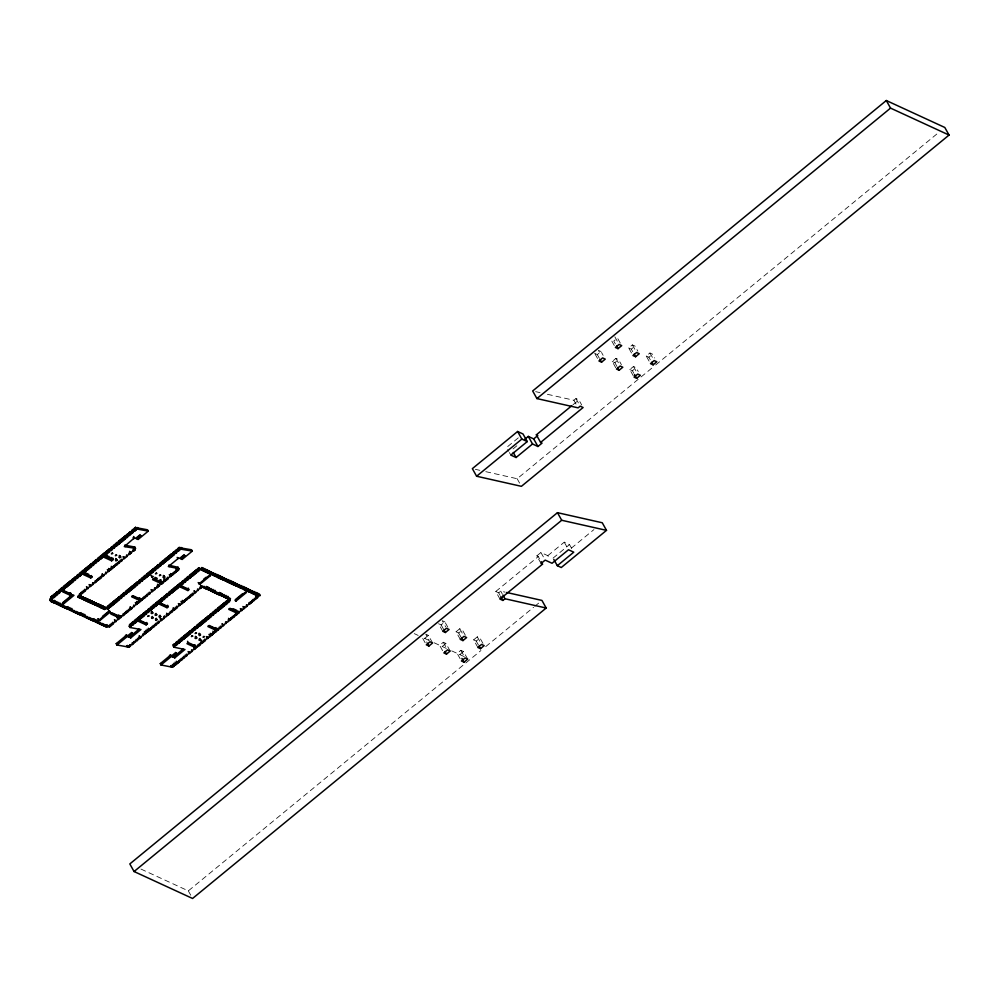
<?xml version="1.0" encoding="UTF-8"?>
<svg xmlns="http://www.w3.org/2000/svg" width="999" height="999" viewBox="0 0 999 999"><rect width="100%" height="100%" fill="white"/><g stroke="black" fill="none" stroke-linecap="round" stroke-linejoin="round"><path stroke-width="0.75" stroke-dasharray="5 3.75" d="M597.514 358.429L594.68 353.371L596.528 351.848M594.68 353.371L597.315 354.583L601.011 351.536L603.134 355.332M518.319 437.837L506.568 447.49L508.691 451.286M615.771 367.782L612.237 361.451L615.933 358.404L618.568 359.628L621.403 364.685M631.518 352.997L628.683 347.939L632.379 344.892L635.014 346.104L637.849 351.173M612.237 361.451L614.86 362.662L618.568 359.628M628.683 347.939L631.318 349.151L635.014 346.104M513.011 448.951L518.881 444.118M547.402 394.293L573.888 400.249L575.948 398.564L578.871 399.912L581.705 404.982M572.964 404.77L578.871 399.912M633.316 375.861L629.782 369.53L633.491 366.496L636.113 367.707L638.236 371.503M649.063 361.089L646.241 356.019L649.937 352.984L652.572 354.195L654.695 357.992M629.782 369.53L632.417 370.741L636.113 367.707M646.241 356.019L648.863 357.23L652.572 354.195M485.801 471.665L517.157 478.733L654.482 365.934M655.694 364.947L938.785 132.417M432.629 642.981L428.384 635.389L424.687 638.423L427.522 643.493M442.757 631.293L438.511 623.701L441.133 624.912L444.842 621.878L449.088 629.47M541.058 563.486L536.813 555.894L540.934 552.509L547.802 555.681L549.925 559.477M499.999 599.088L495.754 591.495L538.274 556.568L540.397 560.364M495.754 591.495L498.676 592.844L500.736 591.146L505.144 592.145M547.802 555.681L564.248 542.17L569.517 544.592L572.352 549.65M450.187 651.061L445.941 643.468L443.306 642.257L439.61 645.292L443.856 652.896M460.302 639.372L456.056 631.78L459.752 628.746L462.387 629.957L465.934 636.288M445.941 643.468L442.245 646.503L443.656 649.038M456.056 631.78L458.691 632.991L462.387 629.957M553.071 558.104L569.517 544.592M571.303 548.189L593.918 529.607M467.732 659.153L463.486 651.548L460.864 650.337L457.155 653.383L461.401 660.976M477.859 647.464L473.613 639.872L477.31 636.825L479.945 638.036L484.19 645.629M463.486 651.548L459.79 654.595L461.201 657.13M473.613 639.872L476.236 641.083L479.945 638.036M140.959 869.068L188.324 890.883L480.944 650.536M485.726 646.603L533.566 607.305M534.765 606.318L540.746 601.41M535.626 391.645L540.047 392.632M475.349 469.318L479.832 470.329M601.011 351.536L598.389 350.324L601.211 355.394M536.813 555.894L538.274 556.568M444.842 621.878L442.207 620.654L445.741 626.985M428.384 635.389L425.761 634.165L429.295 640.496M414.26 633.628L418.156 635.414M428.758 640.297L422.053 637.212L425.586 643.543M434.178 642.794L446.303 648.376M451.735 650.886L464.985 656.98M164.011 615.384L164.935 615.809M649.937 352.984L652.772 358.042M648.863 357.23L650.287 359.765M632.379 344.892L635.926 351.223M631.318 349.151L632.729 351.685M633.491 366.496L636.313 371.553M620.292 343.094L617.469 338.024L613.761 341.071L615.884 344.867M614.835 336.813L618.369 343.144M632.417 370.741L633.828 373.276M611.838 341.121L614.672 346.178M615.933 358.404L619.467 364.735M614.86 362.662L616.982 366.458M597.315 354.583L599.437 358.379M575.948 398.564L579.482 404.895M573.888 400.249L576.011 404.058M564.248 542.17L567.794 548.488M509.403 452.547L510.814 455.082M517.157 478.733L520.691 485.052M540.934 552.509L545.179 560.102M500.736 591.146L502.147 593.681M498.676 592.844L500.087 595.367M477.31 636.825L481.555 644.417M476.236 641.083L478.359 644.879M459.752 628.746L463.998 636.338M458.691 632.991L461.526 638.061M460.864 650.337L465.109 657.929M441.133 624.912L443.968 629.969M443.306 642.257L447.552 649.85M188.324 890.883L191.159 895.941"/><path stroke-width="1.5" d="M52.385 598.788L51.636 597.452L50.325 598.526L51.074 599.862L52.385 598.788L50.699 597.015L52.01 595.953L53.684 597.714L54.995 596.64L53.322 594.88L54.62 593.806L56.294 595.566L57.605 594.492L55.932 592.732L57.23 591.658L58.916 593.431L60.215 592.357L58.541 590.584L59.84 589.51L61.526 591.283L62.825 590.209L61.151 588.436L62.45 587.362L64.136 589.135L65.434 588.061L63.761 586.301L65.072 585.227L66.746 586.987L68.057 585.913L66.371 584.153L67.682 583.079L69.356 584.84L70.667 583.778L68.981 582.005L70.292 580.931L71.965 582.704L73.277 581.63L71.591 579.857L72.902 578.783L74.575 580.556L75.887 579.482L74.213 577.709L75.512 576.648L77.198 578.409L78.496 577.335L76.823 575.574L78.122 574.5L79.808 576.261L81.106 575.187L79.433 573.426L80.732 572.352L82.418 574.125L83.716 573.051L82.043 571.278L83.354 570.204L85.027 571.977L86.326 570.904L84.653 569.13L85.964 568.056L87.637 569.83L88.948 568.756L87.263 566.995L88.574 565.921L90.247 567.682L91.558 566.608L89.873 564.847L91.184 563.773L92.857 565.534L94.168 564.472L92.495 562.699L93.794 561.625L95.467 563.399L96.778 562.325L95.105 560.551L96.404 559.477L98.089 561.251L99.388 560.177L97.715 558.404L99.013 557.342L100.699 559.103L101.998 558.029L100.325 556.268L101.636 555.194L103.309 556.955L104.608 555.881L102.934 554.12L104.246 553.046L105.919 554.82L107.23 553.746L105.544 551.972L106.856 550.899L108.529 552.672L109.84 551.598L108.154 549.825L109.465 548.751L111.139 550.524L112.45 549.45L110.764 547.689L112.075 546.615L113.749 548.376L115.06 547.302L113.386 545.541L114.685 544.467L116.371 546.228L117.67 545.167L115.996 543.394L117.295 542.32L118.981 544.093L120.28 543.019L118.606 541.246L119.905 540.172L121.591 541.945L122.889 540.871L121.216 539.098L122.527 538.036L124.201 539.797L125.512 538.723L123.826 536.962L125.137 535.889L126.811 537.649L128.122 536.575L126.436 534.815L127.747 533.741L129.42 535.514L130.732 534.44L129.046 532.667L130.357 531.593L132.03 533.366L133.342 532.292L131.668 530.519L132.967 529.458L134.64 531.218L135.951 530.144L134.278 528.384L135.577 527.31L137.263 529.07L148.264 531.131L138.087 539.497L137.188 539.085L136.438 537.749L140.147 534.702L140.896 536.051L137.188 539.085M52.935 596.378L54.246 595.304M55.544 594.23L56.856 593.156M58.167 592.082L59.465 591.008L58.541 590.584M60.777 589.947L62.075 588.873L61.151 588.436M63.387 587.799L64.685 586.725M65.996 585.651L67.308 584.577M68.606 583.503L69.918 582.429M71.216 581.356L72.527 580.294M73.826 579.22L75.137 578.146L74.213 577.709M76.448 577.072L77.747 575.998M79.058 574.924L80.357 573.851M81.668 572.777L82.967 571.703M84.278 570.641L85.589 569.567M86.888 568.493L88.199 567.42M89.498 566.346L90.809 565.272M92.108 564.198L93.419 563.124L92.495 562.699M94.718 562.05L96.029 560.988L95.105 560.551M97.34 559.915L98.639 558.841M99.95 557.767L101.249 556.693M102.56 555.619L103.859 554.545M105.17 553.471L106.481 552.397M107.78 551.336L109.091 550.262L108.154 549.825M110.39 549.188L111.701 548.114M112.999 547.04L114.311 545.966L113.386 545.541M115.622 544.892L116.92 543.818M118.232 542.744L119.53 541.683M120.842 540.609L122.14 539.535M123.451 538.461L124.763 537.387M126.061 536.313L127.373 535.239L126.436 534.815M128.671 534.165L129.982 533.091M131.281 532.03L132.592 530.956M133.903 529.882L135.202 528.808M51.449 598.364L52.76 597.29L53.684 597.714M53.322 594.88L54.058 596.216L55.37 595.142L56.294 595.566M55.932 592.732L56.681 594.068L57.979 592.994L58.916 593.431M59.291 591.92L60.589 590.859L61.526 591.283M61.901 589.785L63.199 588.711L64.136 589.135M63.761 586.301L64.51 587.637L65.822 586.563L66.746 586.987M66.371 584.153L67.12 585.489L68.431 584.415L69.356 584.84M68.981 582.005L69.73 583.341L71.041 582.267L71.965 582.704M71.591 579.857L72.34 581.206L73.651 580.132L74.575 580.556M74.962 579.058L76.261 577.984L77.198 578.409M76.823 575.574L77.572 576.91L78.871 575.836L79.808 576.261M79.433 573.426L80.182 574.762L81.481 573.688L82.418 574.125M82.043 571.278L82.792 572.614L84.103 571.553L85.027 571.977M84.653 569.13L85.402 570.479L86.713 569.405L87.637 569.83M87.263 566.995L88.012 568.331L89.323 567.257L90.247 567.682M89.873 564.847L90.622 566.183L91.933 565.109L92.857 565.534M93.244 564.035L94.543 562.961L95.467 563.399M95.854 561.9L97.153 560.826L98.089 561.251M97.715 558.404L98.464 559.752L99.763 558.678L100.699 559.103M100.325 556.268L101.074 557.604L102.373 556.53L103.309 556.955M102.934 554.12L103.684 555.456L104.995 554.383L105.919 554.82M105.544 551.972L106.294 553.309L107.605 552.247L108.529 552.672M108.903 551.173L110.215 550.099L111.139 550.524M110.764 547.689L111.513 549.025L112.825 547.952L113.749 548.376M114.136 546.878L115.434 545.804L116.371 546.228M115.996 543.394L116.746 544.73L118.044 543.656L118.981 544.093M118.606 541.246L119.356 542.594L120.654 541.52L121.591 541.945M121.216 539.098L121.965 540.447L123.277 539.373L124.201 539.797M123.826 536.962L124.575 538.299L125.886 537.225L126.811 537.649M127.185 536.151L128.496 535.077L129.42 535.514M129.046 532.667L129.795 534.003L131.106 532.942L132.03 533.366M131.668 530.519L132.417 531.868L133.716 530.794L134.64 531.218M134.278 528.384L135.027 529.72L136.326 528.646L137.263 529.07M55.719 601.997L54.97 600.661L53.659 601.735L54.408 603.071L55.719 601.997L54.795 601.573L53.484 602.647L51.811 600.874L52.56 602.222L53.859 601.148L52.935 600.711L51.623 601.785L50.699 601.361L49.95 600.024L51.261 598.95L50.325 598.526M50.724 601.41L52.01 600.287L51.074 599.862M71.191 594.055L63.761 590.634L62.45 591.708L69.88 595.129L71.191 594.055L70.442 592.719L69.131 593.793L62.937 590.933M107.717 556.893L109.141 556.48L108.304 557.155L106.968 555.544M140.896 536.051L139.71 535.501L136.014 538.536L134.465 537.824L124.301 546.603L135.514 548.364L134.765 547.015L124.675 545.179L125.412 546.528M55.519 602.584L56.269 603.933L57.58 602.859L56.831 601.51M111.663 558.703L113.087 558.291L112.263 558.978L110.914 557.367M57.38 603.446L58.129 604.782L59.441 603.708L58.691 602.372M92.083 576.898L84.653 573.476L83.342 574.55L90.772 577.971L92.083 576.898L91.334 575.561M112.974 559.74L105.544 556.318L104.233 557.392L111.663 560.814L112.974 559.74L112.225 558.391M72.065 594.954L62.775 602.584L63.524 603.92L73.976 595.342L73.039 594.917L62.6 603.496L63.524 603.92M59.241 604.295L59.99 605.644L61.289 604.57L60.539 603.221M117.033 560.114L115.609 560.526L117.033 560.114L116.284 558.778L115.459 559.452L116.209 560.801M120.742 557.08L119.318 557.479L120.742 557.08L119.992 555.731L119.156 556.418L119.905 557.754M59.99 605.644L60.914 606.068L62.225 604.994L63.149 605.419L61.838 606.493L61.089 605.157L62.775 606.917L64.073 605.844L65.01 606.281L63.699 607.355L62.949 606.006L64.635 607.779L65.934 606.705L66.871 607.13L65.559 608.204L64.81 606.868L66.483 608.628L67.795 607.567L68.719 607.991L67.42 609.065L66.671 607.717L67.969 606.643L68.719 607.991M133.466 548.089L134.765 547.015M181.244 559.065L184.94 556.018L184.191 554.682L180.494 557.717L181.244 559.065L182.13 559.465L192.308 551.111L180.906 549.175L179.233 547.415L177.922 548.488L179.608 550.249L178.297 551.323L176.623 549.562L175.312 550.624L176.998 552.397L175.687 553.471L174.013 551.698L172.702 552.772L174.375 554.545L173.077 555.619L171.391 553.846L170.092 554.92L171.766 556.693L170.467 557.754L168.781 555.993L167.482 557.067L169.156 558.828L167.857 559.902L166.171 558.141L164.872 559.215L166.546 560.976L165.235 562.05L163.561 560.277L162.263 561.351L163.936 563.124L162.625 564.198L160.951 562.425L159.64 563.498L161.326 565.272L160.015 566.346L158.341 564.572L157.03 565.646L158.716 567.407L157.405 568.481L155.732 566.72L154.42 567.794L156.094 569.555L154.795 570.629L153.122 568.868L151.811 569.929L153.484 571.703L152.185 572.777L150.499 571.003L149.201 572.077L150.874 573.851L149.575 574.924L147.889 573.151L146.591 574.225L148.264 575.998L146.953 577.06L145.28 575.299L143.981 576.373L145.654 578.134L144.343 579.208L142.67 577.447L141.359 578.521L143.044 580.282L141.733 581.356L140.06 579.582L138.749 580.656L140.434 582.429L139.123 583.503L137.45 581.73L136.139 582.804L137.812 584.577L136.513 585.651L134.84 583.878L133.529 584.952L135.202 586.713L133.903 587.787L132.218 586.026L130.919 587.1L132.592 588.861L131.294 589.934L129.608 588.174L128.309 589.235L129.982 591.008L128.684 592.082L126.998 590.309L125.699 591.383L127.373 593.156L126.061 594.23L124.388 592.457L123.077 593.531L124.763 595.304L123.451 596.366L121.778 594.605L120.467 595.679L122.153 597.439L120.842 598.513L119.168 596.753L117.857 597.827L119.543 599.587L118.232 600.661L116.558 598.888L115.247 599.962L116.92 601.735L115.622 602.809L113.936 601.036L112.637 602.11L114.311 603.883L113.012 604.957L111.326 603.184L110.027 604.258L111.701 606.018L110.402 607.092L108.716 605.332L107.417 606.405L109.091 608.166L107.78 609.24L105.931 608.391L104.62 609.452L103.696 609.028L104.995 607.954L104.071 607.529L102.76 608.603L101.086 606.83L101.836 608.179L103.147 607.105L102.21 606.68L100.911 607.742L99.975 607.317L101.286 606.243L98.114 606.468L99.425 605.394L96.266 605.606L97.565 604.532L96.641 604.108L95.33 605.182L94.405 604.757L95.717 603.683L94.78 603.246L93.481 604.32L92.545 603.896L93.856 602.822L92.919 602.397L91.621 603.471L90.684 603.046L91.995 601.972L91.071 601.535L89.76 602.609L88.087 600.849L88.836 602.185L90.135 601.111L89.211 600.686L87.9 601.76L86.975 601.336L88.287 600.262L87.35 599.825L86.051 600.899L85.115 600.474L86.426 599.4L85.489 598.975L84.191 600.049L83.267 599.625L84.565 598.551L81.406 598.763L82.705 597.689L81.781 597.265L80.469 598.339L79.545 597.914L80.857 596.84L79.92 596.403L78.621 597.477L77.685 597.052L80.295 594.904L79.371 594.48L80.682 593.406L81.606 593.831L82.917 592.757L81.98 592.332L83.292 591.258L84.216 591.695L85.527 590.621L84.59 590.184L88.137 588.473L86.451 586.7L87.2 588.049L90.747 586.326L89.997 584.989M89.073 584.565L89.823 585.901L91.121 584.827L92.045 585.252L93.357 584.178L92.607 582.842M93.357 584.178L92.432 583.753L93.731 582.679L94.668 583.104L95.966 582.042L95.042 581.605L98.576 579.895L97.652 579.47L98.963 578.396L99.888 578.821L101.186 577.747L100.262 577.322L103.809 575.599L102.123 573.838L102.872 575.174L106.418 573.451L105.669 572.115M107.355 569.542L108.104 570.879L109.403 569.817L110.327 570.242L111.638 569.168L110.889 567.832M113.499 565.684L114.248 567.02L110.714 568.743L111.638 569.168M123.014 556.668L123.764 558.016L125.075 556.942L125.999 557.367L127.31 556.293L126.561 554.957M134.39 548.526L135.14 549.862L133.841 550.936L132.904 550.511L131.231 553.084L130.295 552.647L128.996 553.721L129.92 554.145L126.374 555.869L127.31 556.293M135.514 548.364L134.216 549.438L135.14 549.862M108.279 569.967L109.028 571.316L105.482 573.026L106.418 573.451M114.248 567.02L113.324 566.595L116.858 564.872L116.109 563.536M116.858 564.872L115.934 564.447L119.468 562.737L118.719 561.388M119.468 562.737L118.544 562.3L122.09 560.589L121.341 559.253M123.951 557.105L124.7 558.441L121.154 560.164L122.09 560.589M82.705 597.689L81.031 595.928L79.72 596.99L80.469 598.339M84.565 598.551L82.892 596.778L81.581 597.852L82.33 599.188M68.519 608.578L69.268 609.914L70.579 608.841L69.83 607.504M86.426 599.4L84.74 597.639L83.441 598.713L84.191 600.049M84.366 599.138L85.677 598.064M70.38 609.427L71.129 610.776L72.44 609.702L71.691 608.366M88.287 600.262L86.601 598.488L85.302 599.562L86.051 600.899M72.24 610.289L72.989 611.625L74.301 610.551L71.129 610.776M90.135 601.111L88.461 599.35L87.15 600.424L87.9 601.76M72.989 611.625L76.149 611.413L74.85 612.487L74.101 611.138L75.774 612.911L77.085 611.838L78.009 612.262L76.698 613.336L75.949 612L77.635 613.761L78.933 612.699L79.87 613.124L78.559 614.198L77.81 612.849L79.495 614.622L80.794 613.548L81.731 613.973L80.42 615.047L79.67 613.711L80.981 612.637L81.731 613.973M89.011 601.273L90.322 600.199L91.995 601.972M93.856 602.822L92.17 601.061L90.872 602.135L91.621 603.471M95.717 603.683L94.031 601.91L92.732 602.984L93.481 604.32M97.565 604.532L95.892 602.772L94.58 603.846L95.33 605.182M81.531 614.56L82.28 615.908L83.579 614.835L82.83 613.498M99.425 605.394L97.752 603.621L96.441 604.695L97.19 606.031M97.378 605.119L98.676 604.045M83.379 615.421L84.128 616.758L85.439 615.684L84.69 614.348M101.286 606.243L99.6 604.482L98.302 605.556L99.051 606.893M85.24 616.271L85.989 617.619L87.3 616.545L84.128 616.758M103.147 607.105L101.461 605.332L100.162 606.405L100.911 607.742M85.989 617.619L89.161 617.394L87.85 618.468L87.1 617.132L88.774 618.905L90.085 617.832L91.009 618.256L89.71 619.33L88.961 617.994L90.634 619.755L91.945 618.681L92.87 619.105L91.558 620.179L90.809 618.843L92.495 620.616L93.794 619.542L94.73 619.967L93.419 621.041L92.67 619.705L93.981 618.631L94.73 619.967M102.01 607.267L103.322 606.193L104.995 607.954M105.931 608.391L105.182 607.042L107.03 607.904L108.342 606.83M109.653 605.756L110.951 604.682M112.263 603.608L113.561 602.534M114.873 601.46L116.171 600.399M117.482 599.325L118.794 598.251M120.092 597.177L121.403 596.103L120.467 595.679M122.702 595.029L124.013 593.955L123.077 593.531M125.312 592.882L126.623 591.808M127.934 590.746L129.233 589.672M130.544 588.598L131.843 587.524M133.154 586.45L134.453 585.377M135.764 584.303L137.075 583.229L136.139 582.804M138.374 582.155L139.685 581.093M140.984 580.019L142.295 578.945L141.359 578.521M143.594 577.872L144.905 576.798M146.204 575.724L147.515 574.65M148.826 573.576L150.125 572.502M151.436 571.44L152.735 570.367M154.046 569.293L155.345 568.219L154.42 567.794M156.656 567.145L157.967 566.071M159.266 564.997L160.577 563.923M161.875 562.849L163.187 561.788M167.108 558.566L168.406 557.492M169.718 556.418L171.016 555.344M172.328 554.27L173.626 553.196M174.937 552.135L176.249 551.061L175.312 550.624M177.547 549.987L178.858 548.913M180.157 547.839L191.558 549.775L192.308 551.111M107.417 606.405L108.167 607.742L109.465 606.668L110.402 607.092M110.027 604.258L110.777 605.594L112.075 604.52L113.012 604.957M112.637 602.11L113.386 603.446L114.685 602.372L115.622 602.809M115.247 599.962L115.996 601.311L117.308 600.237L118.232 600.661M117.857 597.827L118.606 599.163L119.917 598.089L120.842 598.513M121.216 597.015L122.527 595.941L123.451 596.366M123.826 594.867L125.137 593.793L126.061 594.23M125.699 591.383L126.448 592.719L127.747 591.658L128.684 592.082M128.309 589.235L129.058 590.584L130.357 589.51L131.294 589.934M130.919 587.1L131.668 588.436L132.967 587.362L133.903 587.787M133.529 584.952L134.278 586.288L135.589 585.214L136.513 585.651M136.888 584.14L138.199 583.066L139.123 583.503M138.749 580.656L139.498 582.005L140.809 580.931L141.733 581.356M142.108 579.857L143.419 578.783L144.343 579.208M143.981 576.373L144.73 577.709L146.029 576.635L146.953 577.06M146.591 574.225L147.34 575.561L148.639 574.487L149.575 574.924M149.201 572.077L149.95 573.414L151.249 572.352L152.185 572.777M151.811 569.929L152.56 571.278L153.858 570.204L154.795 570.629M155.17 569.13L156.481 568.056L157.405 568.481M157.03 565.646L157.78 566.982L159.091 565.909L160.015 566.346M159.64 563.498L160.389 564.835L161.701 563.773L162.625 564.198M162.263 561.351L162.999 562.699L164.311 561.625L165.235 562.05M164.872 559.215L165.622 560.551L166.92 559.477L167.857 559.902M167.482 557.067L168.232 558.404L169.53 557.33L170.467 557.754M170.092 554.92L170.841 556.256L172.14 555.182L173.077 555.619M172.702 552.772L173.451 554.12L174.763 553.046L175.687 553.471M176.061 551.972L177.372 550.899L178.297 551.323M177.922 548.488L178.671 549.825L179.982 548.751L180.906 549.175M94.53 620.554L95.28 621.89L96.591 620.816L95.842 619.48M102.485 616.408L109.44 610.689L110.19 612.025L99.75 620.604L98.064 618.843L99.75 620.604M98.814 620.179L109.266 611.6L110.19 612.025M151.761 576.86L153.184 576.448L152.36 577.135L151.011 575.524M96.391 621.415L97.14 622.752L98.439 621.678L97.69 620.342M97.14 622.752L100.3 622.527L98.988 623.601L98.239 622.265M177.16 557.38L177.909 558.716L168.344 566.57L178.921 568.668L177.485 571.041L175.812 569.268M98.988 623.601L102.16 623.388L100.849 624.462L100.1 623.126L101.786 624.887L103.084 623.813L104.008 624.25L102.71 625.312L101.96 623.975L103.634 625.749L104.945 624.675L105.869 625.099L104.57 626.173L103.821 624.837L105.494 626.598L106.806 625.524L107.73 625.961L106.418 627.022L105.669 625.686L106.98 624.612L107.73 625.961M155.707 578.683L157.143 578.271L156.306 578.958L154.957 577.335M164.785 577.047L163.361 577.459L164.785 577.047L164.036 575.711L163.212 576.398L163.948 577.734M110.002 612.612L117.432 616.033L118.731 614.959L119.48 616.308L118.182 617.37L110.752 613.948L112.05 612.874L119.48 616.308M132.13 596.028L138.324 598.876L139.623 597.802L140.372 599.138L139.073 600.212L131.643 596.79L132.942 595.716L140.372 599.138M177.11 568.194L178.172 567.332L168.719 565.159L169.468 566.495M161.264 581.98L153.834 578.558L152.535 579.632L159.965 583.054L161.264 581.98L160.514 580.644M106.418 627.022L109.59 626.81L110.889 625.736L109.965 625.312L111.276 624.238L112.2 624.662L113.499 623.588L112.575 623.164L116.121 621.453L114.435 619.68L115.185 621.016L118.731 619.305L117.982 617.969M117.045 617.532L117.795 618.881L119.106 617.807L120.03 618.231L121.341 617.157L120.592 615.821M121.341 617.157L120.404 616.733L121.716 615.659L122.64 616.083L123.951 615.009L123.027 614.585L126.561 612.874L125.637 612.437L126.935 611.363L127.872 611.8L129.545 609.228L130.482 609.652L131.781 608.578L130.107 606.805L130.857 608.154L134.403 606.43L133.654 605.094M135.327 602.522L136.076 603.858L137.387 602.784L138.312 603.221L139.623 602.147L138.873 600.799M141.483 598.663L142.233 599.999L138.686 601.71L139.623 602.147M150.999 589.647L151.748 590.983L153.059 589.922L153.983 590.347L155.295 589.273L154.545 587.936M162.375 581.493L163.124 582.842L161.813 583.916L160.889 583.478L159.203 586.051L158.279 585.626L156.968 586.7L157.904 587.125L156.593 588.199L155.669 587.774L154.358 588.848L155.295 589.273M163.124 582.842L162.2 582.405L165.734 580.694L164.061 578.921L164.81 580.269L166.109 579.195L167.045 579.62L168.344 578.546L167.595 577.21M169.281 574.637L170.03 575.973L171.341 574.9L172.265 575.324L173.576 574.263L172.827 572.914M176.561 570.616L175.25 571.678L176.186 572.115L172.64 573.826L173.576 574.263M136.264 602.946L137.013 604.283L133.466 606.006L134.403 606.43M142.233 599.999L141.309 599.575L144.843 597.852L144.093 596.515M144.843 597.852L143.918 597.427L147.452 595.704L146.703 594.368M147.452 595.704L146.528 595.279L150.062 593.568L149.313 592.22M151.935 590.072L152.672 591.42L149.138 593.131L150.062 593.568M170.205 575.062L170.954 576.398L167.42 578.121L168.344 578.546M129.558 624.625L130.494 625.049L129.183 626.123L129.932 627.472L131.244 626.398L129.558 624.625L130.869 623.551L132.542 625.324L133.854 624.25L132.168 622.477L133.479 621.403L135.152 623.176L136.463 622.102L134.79 620.342L136.089 619.268L137.762 621.028L139.073 619.954L137.4 618.194L138.699 617.12L140.384 618.881L141.683 617.819L140.01 616.046L141.309 614.972L142.994 616.745L144.293 615.671L142.62 613.898L143.931 612.824L145.604 614.597L146.903 613.523L145.23 611.763L146.541 610.689L148.214 612.449L149.525 611.376L147.84 609.615L149.151 608.541L150.824 610.302L152.135 609.228L150.449 607.467L151.761 606.393L153.434 608.166L154.745 607.092L153.072 605.319L154.37 604.245L156.044 606.018L157.355 604.944L155.682 603.171L156.98 602.11L158.666 603.871L159.965 602.797L158.292 601.036L159.59 599.962L161.276 601.723L162.575 600.649L160.901 598.888L162.2 597.814L163.886 599.587L165.185 598.513L163.511 596.74L164.823 595.666L166.496 597.439L167.807 596.366L166.121 594.592L167.432 593.518L169.106 595.292L170.417 594.218L168.731 592.457L170.042 591.383L171.716 593.144L173.027 592.07L171.341 590.309L172.652 589.235L174.326 590.996L175.637 589.934L173.963 588.161L175.262 587.087L176.935 588.861L178.247 587.787L176.573 586.013L177.872 584.939L179.558 586.713L180.856 585.639L179.183 583.866L180.482 582.804L182.168 584.565L183.466 583.491L181.793 581.73L183.104 580.656L184.778 582.417L186.076 581.343L184.403 579.582L185.714 578.508L187.387 580.282L188.699 579.208L187.013 577.434L188.324 576.361L189.997 578.134L191.308 577.06L189.623 575.287L190.934 574.213L192.607 575.986L193.918 574.912L192.245 573.151L193.544 572.077L195.217 573.838L196.528 572.764L194.855 571.003L196.154 569.929L197.839 571.69L199.138 570.629L197.465 568.856L198.764 567.782L201.373 569.979L202.685 568.906L203.609 569.33L202.298 570.404L203.234 570.829L204.533 569.767L205.469 570.192L204.158 571.266L205.095 571.69L206.393 570.616L207.33 571.041L206.019 572.115L205.27 570.779L206.943 572.539L208.254 571.478L209.178 571.903L207.879 572.976L207.13 571.628M131.793 623.988L133.104 622.914L132.168 622.477M134.403 621.84L135.714 620.766M137.025 619.692L138.324 618.618M139.635 617.544L140.934 616.47M142.245 615.396L143.544 614.335M144.855 613.261L146.154 612.187L145.23 611.763M147.465 611.113L148.776 610.039M150.075 608.965L151.386 607.892M152.685 606.818L153.996 605.744L153.072 605.319M155.295 604.682L156.606 603.608M157.917 602.534L159.216 601.46M160.527 600.387L161.826 599.313M163.137 598.239L164.435 597.165L163.511 596.74M165.747 596.091L167.058 595.029L166.121 594.592M168.356 593.955L169.668 592.882M170.966 591.808L172.278 590.734M173.576 589.66L174.887 588.586M176.199 587.512L177.497 586.438M178.809 585.377L180.107 584.303M181.418 583.229L182.717 582.155M184.028 581.081L185.339 580.007L184.403 579.582M186.638 578.933L187.949 577.859L187.013 577.434M189.248 576.785L190.559 575.724M191.858 574.65L193.169 573.576M194.468 572.502L195.779 571.428M197.09 570.354L198.389 569.28M130.307 625.961L131.618 624.899L132.542 625.324M132.917 623.826L134.228 622.752L135.152 623.176M134.79 620.342L135.539 621.678L136.838 620.604L137.762 621.028M137.4 618.194L138.149 619.53L139.448 618.456L140.384 618.881M140.01 616.046L140.759 617.382L142.058 616.308L142.994 616.745M142.62 613.898L143.369 615.247L144.68 614.173L145.604 614.597M145.979 613.099L147.29 612.025L148.214 612.449M147.84 609.615L148.589 610.951L149.9 609.877L150.824 610.302M150.449 607.467L151.199 608.803L152.51 607.729L153.434 608.166M153.809 606.655L155.12 605.594L156.044 606.018M155.682 603.171L156.431 604.52L157.73 603.446L158.666 603.871M158.292 601.036L159.041 602.372L160.34 601.298L161.276 601.723M160.901 598.888L161.651 600.224L162.949 599.15L163.886 599.587M164.261 598.076L165.572 597.002L166.496 597.439M166.87 595.941L168.182 594.867L169.106 595.292M168.731 592.457L169.48 593.793L170.792 592.719L171.716 593.144M171.341 590.309L172.09 591.645L173.401 590.571L174.326 590.996M173.963 588.161L174.713 589.497L176.011 588.423L176.935 588.861M176.573 586.013L177.322 587.35L178.621 586.288L179.558 586.713M179.183 583.866L179.932 585.214L181.231 584.14L182.168 584.565M181.793 581.73L182.542 583.066L183.853 581.992L184.778 582.417M185.152 580.918L186.463 579.845L187.387 580.282M187.762 578.771L189.073 577.697L189.997 578.134M189.623 575.287L190.372 576.635L191.683 575.561L192.607 575.986M192.245 573.151L192.994 574.487L194.293 573.414L195.217 573.838M194.855 571.003L195.604 572.34L196.903 571.266L197.839 571.69M197.465 568.856L198.214 570.192L199.513 569.118L201.373 569.979M200.624 568.643L201.935 567.569L203.609 569.33M201.561 569.068L202.859 567.994M205.469 570.192L203.784 568.419L202.485 569.492L203.234 570.829M152.835 612.961L151.411 613.374L152.835 612.961L152.085 611.625L151.261 612.3L151.998 613.648M207.33 571.041L205.644 569.28L204.345 570.354L205.095 571.69M126.536 637.137L125.787 635.789L116.221 643.656L116.97 644.992L126.536 637.137L125.462 635.639L126.386 634.877L128.684 636.937L132.38 633.89L133.566 634.44L129.87 637.487L130.757 637.886L140.934 629.532L129.932 627.472M116.221 643.656L117.345 643.581M126.211 636.987L127.135 636.226L128.684 636.937M127.934 635.601L131.631 632.554L133.566 634.44M206.194 571.203L207.505 570.129L209.178 571.903M116.97 644.992L129.121 647.177L130.432 646.103L129.683 644.767M158.841 602.959L166.271 606.381L167.582 605.307L168.319 606.643L167.02 607.717L159.59 604.295L160.889 603.221L168.319 606.643M179.733 585.801L187.163 589.223L188.474 588.149M211.039 572.752L209.365 570.991L208.054 572.065L208.803 573.401L210.115 572.327L211.039 572.752L209.728 573.826L208.978 572.489M139.061 629.12L130.007 636.55L130.757 637.886M153.084 617.819L151.661 618.231L153.084 617.819L152.335 616.483M156.781 614.785L155.357 615.197L156.781 614.785L156.031 613.436M147.427 623.813L139.997 620.391L138.699 621.465L146.129 624.887L147.427 623.813L146.678 622.464M187.912 590.559L189.223 589.485L181.793 586.063L180.482 587.137L187.912 590.559L187.163 589.223M203.734 579.183L206.056 577.272M198.913 583.903L209.353 575.324L210.29 575.761L199.837 584.34L198.164 582.567M209.728 573.826L210.664 574.25L211.963 573.189L212.899 573.613L211.588 574.687L212.525 575.112L213.823 574.038L214.76 574.462L213.449 575.536L216.608 575.324L215.309 576.398L218.469 576.173L217.158 577.247L218.094 577.672L219.393 576.61L220.329 577.035L219.018 578.109L218.269 576.76L219.955 578.533L221.254 577.459L222.19 577.884L220.879 578.958L220.13 577.622M157.03 619.642L155.607 620.054L157.03 619.642L156.281 618.294M160.739 616.595L159.316 617.007L160.739 616.595L159.99 615.259M216.608 575.324L214.935 573.551L213.624 574.625L214.373 575.961M130.432 646.103L129.495 645.679L130.807 644.605L131.731 645.042L133.042 643.968L132.118 643.531L135.652 641.82L134.728 641.395L136.026 640.322L136.963 640.746L138.636 638.174L139.573 638.598L140.871 637.524L139.198 635.764L139.947 637.1L143.481 635.389L142.745 634.04M144.418 631.468L145.167 632.817L146.478 631.743L147.402 632.167L148.714 631.093L147.964 629.757M147.028 629.32L147.777 630.669L149.088 629.595L150.012 630.019L151.324 628.945L150.574 627.609M160.09 618.606L160.839 619.942L162.15 618.868L163.074 619.293L164.385 618.219L163.636 616.883M171.466 610.451L172.215 611.788L168.669 613.511L169.605 613.935L168.294 615.009L167.37 614.572L165.684 617.145L164.76 616.72L163.449 617.794L164.385 618.219M172.215 611.788L171.291 611.363L174.825 609.64L173.152 607.879L173.901 609.215L175.2 608.141L176.136 608.566L177.435 607.492L176.686 606.156M178.371 603.583L179.121 604.919L180.432 603.858L181.356 604.283L182.667 603.209L181.918 601.873M180.981 601.435L181.731 602.784L183.042 601.71L183.966 602.135L185.277 601.061L184.528 599.725M185.277 601.061L184.34 600.636L185.652 599.562L186.576 599.987L188.262 597.414L189.186 597.839L190.497 596.778L189.573 596.341L190.871 595.267L191.796 595.704L193.107 594.63L192.183 594.205L193.481 593.131L194.418 593.556L195.717 592.482L194.043 590.721L194.793 592.057L198.326 590.334L197.577 588.998M202.422 586.213L203.172 587.549L204.483 586.475L201.323 586.688L200.012 587.762L200.936 588.199L197.402 589.909L198.326 590.334M218.469 576.173L216.795 574.413L215.484 575.486L216.234 576.823M143.481 635.389L142.557 634.952L146.104 633.241L145.355 631.905M151.324 628.945L150.399 628.521L153.933 626.798L153.184 625.461M153.933 626.798L153.009 626.373L156.543 624.662L155.794 623.314M156.543 624.662L155.619 624.225L159.153 622.514L158.404 621.178M161.014 619.03L161.763 620.367L158.229 622.09L159.153 622.514M179.296 604.008L180.045 605.357L176.511 607.067L177.435 607.492M220.329 577.035L218.644 575.262L217.345 576.336L218.094 577.672M203.172 587.549L206.343 587.325L205.032 588.399L204.283 587.062L205.969 588.836L207.268 587.762L208.192 588.186L206.893 589.26L206.144 587.924L207.455 586.85L208.192 588.186M219.206 577.197L220.504 576.123L222.19 577.884M208.004 588.773L209.303 587.699L210.052 589.048L208.754 590.109L208.004 588.773L208.928 589.198M224.038 578.746L222.365 576.972L221.054 578.046L221.803 579.395L223.114 578.321L224.038 578.746L222.74 579.82L221.99 578.471M206.893 589.26L210.052 589.048M209.852 589.635L210.602 590.971L211.913 589.897L211.164 588.561M222.74 579.82L225.899 579.595L224.588 580.669L227.76 580.456L226.448 581.53L227.385 581.955L228.684 580.881L229.62 581.306L228.309 582.38L229.233 582.817L230.544 581.743L231.468 582.167L230.17 583.241L231.094 583.666L232.405 582.592L233.329 583.016L232.018 584.09L231.268 582.754L232.954 584.527L234.253 583.453L235.19 583.878L233.878 584.952L233.129 583.616M210.602 590.971L213.774 590.759L212.462 591.82L211.713 590.484M229.62 581.306L227.934 579.545L226.636 580.619L227.385 581.955M212.462 591.82L215.622 591.608L214.323 592.682L213.574 591.346M231.468 582.167L229.795 580.394L228.484 581.468L229.233 582.817M214.323 592.682L217.482 592.469L216.184 593.531L215.434 592.195M233.329 583.016L231.656 581.256L230.344 582.33L231.094 583.666M216.184 593.531L217.108 593.968L218.419 592.894L219.343 593.319L218.032 594.393L217.282 593.056L218.968 594.817L220.267 593.743L221.204 594.18L219.892 595.242L219.143 593.906L220.454 592.832L221.204 594.18M232.205 583.179L233.504 582.105L235.19 583.878M221.004 594.767L222.315 593.693L223.052 595.029L221.753 596.103L221.004 594.767L221.928 595.192M237.05 584.727L235.364 582.966L234.066 584.04L234.815 585.377L236.114 584.303L237.05 584.727L235.739 585.801L234.99 584.465M219.892 595.242L223.052 595.029M222.864 595.616L223.614 596.965L224.912 595.891L224.163 594.542M235.739 585.801L236.663 586.238L237.974 585.164L238.898 585.589L237.6 586.663L238.524 587.087L239.835 586.013L240.759 586.45L239.448 587.512L240.384 587.949L241.683 586.875L242.62 587.3L241.308 588.374L244.48 588.161L243.169 589.223L244.093 589.66L245.404 588.586L246.328 589.01L245.03 590.084L244.28 588.748L245.954 590.509L247.265 589.435L248.189 589.872L246.878 590.933L246.129 589.597M223.614 596.965L226.773 596.74L225.462 597.814L224.713 596.478M242.62 587.3L240.934 585.526L239.635 586.6L240.384 587.949M225.462 597.814L228.634 597.602L227.322 598.676L226.573 597.327M244.48 588.161L242.794 586.388L241.496 587.462L242.245 588.798M227.322 598.676L230.482 598.451L229.183 599.525L228.434 598.189M173.214 644.73L174.138 645.154L173.252 645.891L174.001 647.227L174.887 646.503L173.214 644.73L174.513 643.656L176.199 645.429L177.497 644.355L175.824 642.582L177.135 641.52L178.809 643.281L180.12 642.207L178.434 640.446L179.745 639.372L181.418 641.133L182.73 640.059L181.044 638.299L182.355 637.225L184.028 638.998L185.339 637.924L183.654 636.151L184.965 635.077L186.638 636.85L187.949 635.776L186.276 634.003L187.575 632.929L189.248 634.702L190.559 633.628L188.886 631.868L190.185 630.794L191.87 632.554L193.169 631.48L191.496 629.72L192.795 628.646L194.48 630.406L195.779 629.345L194.106 627.572L195.417 626.498L197.09 628.271L198.389 627.197L196.716 625.424L198.027 624.35L199.7 626.123L201.011 625.049L199.325 623.276L200.637 622.215L202.31 623.975L203.621 622.901L201.935 621.141L203.247 620.067L204.92 621.828L206.231 620.754L204.558 618.993L205.856 617.919L207.53 619.692L208.841 618.618L207.168 616.845L208.466 615.771L210.152 617.544L211.451 616.47L209.778 614.697L211.076 613.623L212.762 615.396L214.061 614.323L212.387 612.562L213.686 611.488L215.372 613.249L216.671 612.175L214.997 610.414L216.308 609.34L217.982 611.101L219.293 610.039L217.607 608.266L218.918 607.192L220.592 608.965L221.903 607.892L220.217 606.118L221.528 605.044L223.202 606.818L224.513 605.744L222.827 603.97L224.138 602.909L225.811 604.67L227.123 603.596L225.449 601.835L226.748 600.761L228.434 602.522L229.733 601.448L228.059 599.687L228.983 600.112L227.685 601.186M175.449 644.093L176.748 643.019M178.059 641.945L179.37 640.871M180.669 639.797L181.98 638.723L181.044 638.299M183.279 637.649L184.59 636.575M185.889 635.501L187.2 634.44M188.511 633.366L189.81 632.292M191.121 631.218L192.42 630.144L191.496 629.72M193.731 629.07L195.03 627.996L194.106 627.572M196.341 626.922L197.64 625.849M198.951 624.787L200.262 623.713M201.561 622.639L202.872 621.565M204.171 620.491L205.482 619.417M206.781 618.344L208.092 617.27M209.403 616.196L210.702 615.134M212.013 614.06L213.311 612.986L212.387 612.562M214.623 611.912L215.921 610.839L214.997 610.414M217.233 609.765L218.544 608.691M219.842 607.617L221.154 606.543M222.452 605.481L223.764 604.407M225.062 603.334L226.373 602.26M246.328 589.01L244.655 587.237L243.344 588.311L244.093 589.66M173.963 646.078L175.262 645.004L176.199 645.429M175.824 642.582L176.573 643.93L177.884 642.856L178.809 643.281M178.434 640.446L179.183 641.783L180.494 640.709L181.418 641.133M181.793 639.635L183.104 638.561L184.028 638.998M183.654 636.151L184.403 637.487L185.714 636.425L186.638 636.85M186.276 634.003L187.025 635.352L188.324 634.278L189.248 634.702M188.886 631.868L189.635 633.204L190.934 632.13L191.87 632.554M192.245 631.056L193.544 629.982L194.48 630.406M194.855 628.908L196.166 627.834L197.09 628.271M196.716 625.424L197.465 626.773L198.776 625.699L199.7 626.123M199.325 623.276L200.075 624.625L201.386 623.551L202.31 623.975M201.935 621.141L202.685 622.477L203.996 621.403L204.92 621.828M204.558 618.993L205.294 620.329L206.606 619.255L207.53 619.692M207.168 616.845L207.917 618.181L209.216 617.12L210.152 617.544M209.778 614.697L210.527 616.046L211.825 614.972L212.762 615.396M213.137 613.898L214.435 612.824L215.372 613.249M215.747 611.75L217.058 610.676L217.982 611.101M217.607 608.266L218.356 609.602L219.668 608.528L220.592 608.965M220.217 606.118L220.966 607.467L222.278 606.393L223.202 606.818M222.827 603.97L223.576 605.319L224.887 604.245L225.811 604.67M225.449 601.835L226.199 603.171L227.497 602.097L228.434 602.522M228.808 601.023L230.107 599.949L229.358 598.613M245.205 589.173L246.516 588.099L248.189 589.872M242.27 593.955L235.314 599.675L236.064 601.023L246.503 592.444L245.579 592.007L235.127 600.586L236.064 601.023M250.05 590.721L248.364 588.96L247.065 590.022L247.814 591.371L249.113 590.297L250.05 590.721L248.739 591.795L247.989 590.459M170.592 657.105L169.842 655.769L160.277 663.623L161.014 664.972L170.592 657.105L169.505 655.619L170.442 654.857L172.727 656.905L176.436 653.87L177.622 654.42L173.913 657.454L174.8 657.866L184.977 649.5L174.001 647.227M160.277 663.623L161.388 663.548M170.255 656.955L171.179 656.193L172.727 656.905M171.978 655.569L175.687 652.534L177.622 654.42M188.299 642.632L186.988 643.706L194.418 647.127L195.729 646.053L188.299 642.632L187.55 641.296M248.739 591.795L249.675 592.22L250.974 591.146L251.91 591.583L250.599 592.644L251.523 593.081L252.834 592.007L253.758 592.432L252.46 593.506L253.384 593.93L254.695 592.857L255.619 593.294L254.308 594.355L255.245 594.792L256.543 593.718L257.48 594.143L256.169 595.217L257.105 595.641L258.404 594.567L260.264 595.429L256.718 597.14L255.969 595.804L257.655 597.577L256.343 598.651L255.419 598.214L253.734 600.786L252.809 600.362L251.498 601.435L252.422 601.86L251.124 602.934L250.2 602.509L248.888 603.583L249.812 604.008L246.278 605.731L247.203 606.156L245.904 607.23L244.967 606.793L243.669 607.867L242.919 606.53M198.901 634.253L199.738 633.578L200.487 634.914L199.65 635.601L199.063 635.327L200.487 634.914M161.014 664.972L172.777 667.282L174.076 666.221L173.327 664.872M196.778 637.949L195.354 638.361L196.778 637.949L196.029 636.613L195.205 637.3L195.954 638.636M183.104 649.088L174.051 656.53L174.8 657.866M255.619 593.294L253.946 591.52L252.635 592.594L253.384 593.93M257.48 594.143L255.794 592.382L254.495 593.443L255.245 594.792M200.737 639.772L199.3 640.184L200.737 639.772L199.987 638.436M187.487 642.931L193.669 645.791L194.98 644.717M260.264 595.429L257.655 593.231L256.356 594.305L257.105 595.641M216.621 628.895L209.191 625.474L207.879 626.548L215.309 629.969L216.621 628.895L215.871 627.559M237.512 611.738L230.082 608.316L228.771 609.378L236.201 612.799L237.512 611.738L236.763 610.389L233.054 608.678M258.204 595.154L259.515 594.093M172.402 664.447L173.152 665.784L174.463 664.71L175.387 665.147L176.698 664.073L175.949 662.724M175.012 662.3L175.762 663.636L177.073 662.574L177.997 662.999L179.308 661.925L178.559 660.589M188.074 651.573L188.823 652.921L190.122 651.847L191.059 652.272L192.357 651.198L191.608 649.862M199.45 643.418L200.2 644.767L198.888 645.841L197.964 645.404L196.653 646.478L197.59 646.915L194.043 648.626L194.967 649.05L191.433 650.774L192.357 651.198M200.2 644.767L199.263 644.33L202.809 642.619L201.136 640.846L201.885 642.195L203.184 641.121L204.108 641.545L205.419 640.471L204.67 639.135M206.356 636.563L207.105 637.899L208.404 636.825L209.34 637.262L210.639 636.188L209.89 634.84M208.966 634.415L209.715 635.751L211.014 634.69L211.95 635.114L213.249 634.04L212.5 632.704M215.122 630.556L215.871 631.892L212.325 633.616L213.249 634.04M215.871 631.892L214.935 631.468L218.481 629.745L217.545 629.32L221.091 627.609L220.155 627.172L221.466 626.098L222.39 626.535L223.701 625.461L222.028 623.688L222.777 625.037L226.311 623.314L225.562 621.977M230.781 617.682L231.531 619.018L230.232 620.092L229.295 619.667L227.622 622.24L226.686 621.815L225.387 622.889L226.311 623.314M240.309 608.678L241.059 610.014L242.357 608.94L243.281 609.365L244.593 608.304L243.843 606.955M179.308 661.925L178.371 661.5L181.918 659.777L181.169 658.441M181.918 659.777L180.981 659.352L184.528 657.629L183.779 656.293M184.528 657.629L183.604 657.205L187.138 655.494L186.388 654.145M188.998 652.01L189.748 653.346L186.214 655.057L187.138 655.494M207.28 636.987L208.029 638.324L204.495 640.047L205.419 640.471M231.531 619.018L230.607 618.593L234.153 616.883L233.404 615.534M234.153 616.883L233.217 616.445L236.763 614.735L236.014 613.398M236.763 614.735L235.826 614.31L239.373 612.587L238.624 611.251M241.234 609.103L241.983 610.439L238.436 612.162L239.373 612.587M540.596 442.432L542.057 443.106L537.937 446.491L532.529 443.993L516.083 457.505L510.814 455.082L527.26 441.57L523.014 433.978L517.607 431.481L472.365 468.643L476.61 476.236L521.403 486.326L949.05 135.065L944.804 127.472L886.3 100.524L532.679 390.971L536.925 398.576L578.134 407.854L580.194 406.156L583.116 407.505L540.596 442.432L536.351 434.84L571.778 405.731M536.925 398.576L890.546 108.117L949.05 135.065M601.56 362.175L605.257 359.128L602.634 357.917L598.925 360.964L601.56 362.175L600.149 359.64M618.006 348.663L621.715 345.617L619.08 344.405L615.372 347.452L618.006 348.663L616.595 346.129M476.61 476.236L521.853 439.085L527.26 441.57M524.762 439.298L528.284 436.401L533.691 438.898L537.937 446.491M533.691 438.898L537.812 435.514L536.351 434.84M619.105 370.254L622.814 367.22L620.179 366.009L616.483 369.043L619.105 370.254L617.694 367.719M635.564 356.743L639.26 353.708L636.625 352.497L632.929 355.532L635.564 356.743L634.14 354.208M636.663 378.346L640.359 375.299L637.737 374.088L634.028 377.123L636.663 378.346L634.54 374.538M653.109 364.835L656.818 361.788L654.183 360.577L650.474 363.611L653.109 364.835L651.698 362.3M553.771 559.365L557.317 565.696L561.263 567.519L606.505 530.357L602.26 522.764L557.467 512.674L129.82 863.935L134.066 871.528L192.57 898.476L546.191 608.029L541.945 600.424L506.618 592.469M134.066 871.528L561.713 520.267L606.505 530.357M428.933 646.016L432.629 642.981L430.007 641.77L426.298 644.805L428.933 646.016L427.522 643.493M445.379 632.504L449.088 629.47L446.453 628.259L442.757 631.293L445.379 632.504L443.968 629.969M541.108 561.625L542.519 564.16L499.999 599.088L502.922 600.436L504.982 598.751L546.191 608.029M446.478 654.108L450.187 651.061L447.552 649.85L443.856 652.896L446.478 654.108L445.067 651.573M462.937 640.596L466.633 637.549L463.998 636.338L460.302 639.372L462.937 640.596L461.526 638.061M557.317 565.696L573.763 552.185L568.493 549.762L552.047 563.274L545.179 560.102L541.058 563.486L542.519 564.16M464.036 662.187L467.732 659.153L465.109 657.929L461.401 660.976L464.036 662.187L461.913 658.391M480.482 648.676L484.19 645.629L481.555 644.417L477.859 647.464L480.482 648.676L479.07 646.141M136.513 527.734L147.515 529.795L148.264 531.131M129.183 626.123L130.107 625.923M173.252 645.891L174.151 645.891M135.027 529.72L135.951 530.144M178.671 549.825L179.608 550.249M132.417 531.868L133.342 532.292M184.94 556.018L183.754 555.481L180.057 558.516L178.509 557.804L177.909 558.716M129.795 534.003L130.732 534.44M173.451 554.12L174.375 554.545M206.019 572.115L206.943 572.539M207.879 572.976L208.803 573.401M219.018 578.109L219.955 578.533M220.879 578.958L221.803 579.395M232.018 584.09L232.954 584.527M233.878 584.952L234.815 585.377M245.03 590.084L245.954 590.509M246.878 590.933L247.814 591.371M170.841 556.256L171.766 556.693M198.214 570.192L199.138 570.629M256.718 597.14L257.655 597.577M124.575 538.299L125.512 538.723M168.232 558.404L169.156 558.828M195.604 572.34L196.528 572.764M121.965 540.447L122.889 540.871M165.622 560.551L166.546 560.976M192.994 574.487L193.918 574.912M119.356 542.594L120.28 543.019M162.999 562.699L163.936 563.124M190.372 576.635L191.308 577.06M116.746 544.73L117.67 545.167M160.389 564.835L161.326 565.272M211.913 589.897L208.754 590.109M224.912 595.891L221.753 596.103M206.144 587.924L207.817 589.685M219.143 593.906L220.829 595.679M205.032 588.399L205.969 588.836M218.032 594.393L218.968 594.817M229.183 599.525L230.107 599.949M157.78 566.982L158.716 567.407M243.669 607.867L244.593 608.304M111.513 549.025L112.45 549.45M170.03 575.973L170.954 576.398M182.542 583.066L183.466 583.491M226.199 603.171L227.123 603.596M241.059 610.014L241.983 610.439M123.764 558.016L124.7 558.441M152.56 571.278L153.484 571.703M179.932 585.214L180.856 585.639M194.793 592.057L195.717 592.482M223.576 605.319L224.513 605.744M229.27 608.616L235.464 611.463L236.201 612.799M106.294 553.309L107.23 553.746M149.95 573.414L150.874 573.851M164.81 580.269L165.734 580.694M177.322 587.35L178.247 587.787M220.966 607.467L221.903 607.892M103.684 555.456L104.608 555.881M147.34 575.561L148.264 575.998M104.72 556.618L110.914 559.465L111.663 560.814M153.022 578.858L159.216 581.718L159.965 583.054M174.713 589.497L175.637 589.934M218.356 609.602L219.293 610.039M101.074 557.604L101.998 558.029M144.73 577.709L145.654 578.134M172.09 591.645L173.027 592.07M98.464 559.752L99.388 560.177M169.48 593.793L170.417 594.218M139.498 582.005L140.434 582.429M181.731 602.784L182.667 603.209M210.527 616.046L211.451 616.47M108.104 570.879L109.028 571.316M151.748 590.983L152.672 591.42M179.121 604.919L180.045 605.357M207.917 618.181L208.841 618.618M222.777 625.037L223.701 625.461M90.622 566.183L91.558 566.608M134.278 586.288L135.202 586.713M161.651 600.224L162.575 600.649M205.294 620.329L206.231 620.754M88.012 568.331L88.948 568.756M102.872 575.174L103.809 575.599M131.668 588.436L132.592 588.861M159.041 602.372L159.965 602.797M173.901 609.215L174.825 609.64M202.685 622.477L203.621 622.901M208.379 625.774L214.56 628.621L215.309 629.969M85.402 570.479L86.326 570.904M129.058 590.584L129.982 591.008M156.431 604.52L157.355 604.944M200.075 624.625L201.011 625.049M85.14 572.702L88.849 574.413M82.792 572.614L83.716 573.051M126.448 592.719L127.373 593.156M83.829 573.776L90.022 576.635L90.772 577.971M197.465 626.773L198.389 627.197M80.182 574.762L81.106 575.187M151.199 608.803L152.135 609.228M209.715 635.751L210.639 636.188M77.572 576.91L78.496 577.335M136.076 603.858L137.013 604.283M148.589 610.951L149.525 611.376M207.105 637.899L208.029 638.324M89.823 585.901L90.747 586.326M118.606 599.163L119.543 599.587M160.839 619.942L161.763 620.367M189.635 633.204L190.559 633.628M72.34 581.206L73.277 581.63M87.2 588.049L88.137 588.473M115.996 601.311L116.92 601.735M130.857 608.154L131.781 608.578M143.369 615.247L144.293 615.671M187.025 635.352L187.949 635.776M201.885 642.195L202.809 642.619M69.73 583.341L70.667 583.778M113.386 603.446L114.311 603.883M140.759 617.382L141.683 617.819M184.403 637.487L185.339 637.924M67.12 585.489L68.057 585.913M110.777 605.594L111.701 606.018M138.149 619.53L139.073 619.954M139.186 620.691L145.379 623.538L146.129 624.887M64.51 587.637L65.434 588.061M108.167 607.742L109.091 608.166M135.539 621.678L136.463 622.102M179.183 641.783L180.12 642.207M102.947 607.692L104.62 609.452M88.836 602.185L89.76 602.609M101.836 608.179L102.76 608.603M147.777 630.669L148.714 631.093M176.573 643.93L177.497 644.355M117.795 618.881L118.731 619.305M145.167 632.817L146.104 633.241M188.823 652.921L189.748 653.346M56.681 594.068L57.605 594.492M115.185 621.016L116.121 621.453M54.058 596.216L54.995 596.64M139.947 637.1L140.871 637.524M50.699 597.015L51.636 597.452M57.58 602.859L54.408 603.071M59.441 603.708L56.269 603.933M61.289 604.57L58.129 604.782M70.579 608.841L67.42 609.065M72.44 609.702L69.268 609.914M83.579 614.835L80.42 615.047M85.439 615.684L82.28 615.908M96.591 620.816L93.419 621.041M98.439 621.678L95.28 621.89M49.95 600.024L51.623 601.785M53.659 601.735L54.595 602.16M66.671 607.717L67.595 608.154M79.67 613.711L80.594 614.135M92.67 619.705L93.606 620.129M105.669 625.686L106.606 626.111M52.56 602.222L53.484 602.647M61.838 606.493L62.775 606.917M63.699 607.355L64.635 607.779M65.559 608.204L66.483 608.628M74.85 612.487L75.774 612.911M76.698 613.336L77.635 613.761M78.559 614.198L79.495 614.622M87.85 618.468L88.774 618.905M89.71 619.33L90.634 619.755M91.558 620.179L92.495 620.616M100.849 624.462L101.786 624.887M102.71 625.312L103.634 625.749M104.57 626.173L105.494 626.598M175.762 663.636L176.698 664.073M173.152 665.784L174.076 666.221M886.3 100.524L890.546 108.117M528.284 436.401L532.529 443.993M517.607 431.481L521.853 439.085M557.467 512.674L561.713 520.267M513.249 452.447L516.083 457.505M502.859 594.942L504.982 598.751M500.799 596.64L502.922 600.436M257.655 593.231L258.404 594.567M255.794 592.382L256.543 593.718M253.946 591.52L254.695 592.857M253.758 592.432L252.085 590.671L252.834 592.007M255.594 597.302L256.343 598.651M251.91 591.583L250.225 589.81L250.974 591.146M250.774 591.733L251.523 593.081M254.295 598.376L255.045 599.712M248.364 588.96L249.113 590.297M248.926 590.884L249.675 592.22M252.984 599.45L253.734 600.786M246.516 588.099L247.265 589.435M244.655 587.237L245.404 588.586M251.686 600.524L252.422 601.86M242.794 586.388L243.544 587.724M250.374 601.598L251.124 602.934M240.934 585.526L241.683 586.875M240.759 586.45L239.086 584.677L239.835 586.013M249.063 602.672L249.812 604.008M238.898 585.589L237.225 583.816L237.974 585.164M237.774 585.751L238.524 587.087M235.364 582.966L236.114 584.303M235.914 584.89L236.663 586.238M246.453 604.807L247.203 606.156M233.504 582.105L234.253 583.453M231.656 581.256L232.405 582.592M229.795 580.394L230.544 581.743M227.934 579.545L228.684 580.881M227.76 580.456L226.074 578.683L226.823 580.032M225.899 579.595L224.226 577.834L224.975 579.17M224.775 579.757L225.524 581.106M222.365 576.972L223.114 578.321M222.914 578.908L223.664 580.244M220.504 576.123L221.254 577.459M218.644 575.262L219.393 576.61M216.795 574.413L217.545 575.749M237.312 612.325L238.062 613.661M227.884 596.253L228.634 597.602M214.935 573.551L215.684 574.9M214.76 574.462L213.074 572.702L213.823 574.038M227.51 597.764L228.259 599.1M226.024 595.404L226.773 596.74M212.899 573.613L211.214 571.84L211.963 573.189M225.649 596.903L226.398 598.239M234.703 614.46L235.452 615.809M211.776 573.776L212.525 575.112M226.748 600.761L227.497 602.097M223.788 596.041L224.538 597.39M209.365 570.991L210.115 572.327M221.378 593.269L222.128 594.605M209.915 572.914L210.664 574.25M207.505 570.129L208.254 571.478M209.54 574.413L210.29 575.761M219.518 592.407L220.267 593.743M205.644 569.28L206.393 570.616M232.093 616.608L232.842 617.956M224.138 602.909L224.887 604.245M203.784 568.419L204.533 569.767M216.358 592.619L217.108 593.968M214.885 590.272L215.622 591.608M201.935 567.569L202.685 568.906M213.024 589.41L213.774 590.759M214.498 591.77L215.247 593.106M229.483 618.756L230.232 620.092M221.528 605.044L222.278 606.393M228.546 618.331L229.295 619.667M212.65 590.909L213.399 592.257M228.172 619.83L228.921 621.166M198.764 567.782L199.513 569.118M210.789 590.059L211.538 591.396M208.379 587.275L209.128 588.611M218.918 607.192L219.668 608.528M206.518 586.413L207.268 587.762M196.154 569.929L196.903 571.266M216.308 609.34L217.058 610.676M181.481 547.502L182.23 548.838M203.359 586.638L204.108 587.974M180.582 547.489L181.331 548.838M201.498 585.776L202.248 587.125M193.544 572.077L194.293 573.414M200.574 585.352L201.323 586.688M179.233 547.415L179.982 548.751M199.088 582.991L199.837 584.34M200.2 586.85L200.936 588.199M213.686 611.488L214.435 612.824M220.342 626.261L221.091 627.609M190.934 574.213L191.683 575.561M176.623 549.562L177.372 550.899M219.031 627.335L219.78 628.671M211.076 613.623L211.825 614.972M217.732 628.408L218.481 629.745M188.324 576.361L189.073 577.697M174.013 551.698L174.763 553.046M216.421 629.482L217.17 630.819M208.466 615.771L209.216 617.12M185.714 578.508L186.463 579.845M171.391 553.846L172.14 555.182M177.984 567.245L178.921 568.668M192.357 593.294L193.107 594.63M213.811 631.63L214.56 632.966M205.856 617.919L206.606 619.255M178.047 568.631L178.796 569.967M212.887 631.193L213.636 632.542M191.059 594.355L191.796 595.704M183.104 580.656L183.853 581.992M176.736 569.705L177.485 571.041M168.781 555.993L169.53 557.33M189.748 595.429L190.497 596.778M211.201 633.766L211.95 635.114M203.247 620.067L203.996 621.403M175.437 570.766L176.186 572.115M210.277 633.341L211.014 634.69M188.436 596.503L189.186 597.839M180.482 582.804L181.231 584.14M174.126 571.84L174.875 573.189M166.171 558.141L166.92 559.477M187.138 597.577L187.887 598.913M200.637 622.215L201.386 623.551M185.826 598.651L186.576 599.987M177.872 584.939L178.621 586.288M171.516 573.988L172.265 575.324M163.561 560.277L164.311 561.625M170.592 573.563L171.341 574.9M198.027 624.35L198.776 625.699M183.217 600.799L183.966 602.135M175.262 587.087L176.011 588.423M182.293 600.374L183.042 601.71M160.951 562.425L161.701 563.773M203.371 640.209L204.108 641.545M195.417 626.498L196.166 627.834M199.138 633.304L199.887 634.64M172.652 589.235L173.401 590.571M166.296 578.284L167.045 579.62M137.437 527.522L138.187 528.871M158.341 564.572L159.091 565.909M199.151 639.123L199.9 640.459M163.449 575.436L164.198 576.773M200.749 642.357L201.498 643.693M192.795 628.646L193.544 629.982M135.577 527.31L136.326 528.646M195.442 636.338L196.191 637.687M170.042 591.383L170.792 592.719M163.686 580.419L164.435 581.768M155.732 566.72L156.481 568.056M198.139 644.492L198.888 645.841M190.185 630.794L190.934 632.13M132.967 529.458L133.716 530.794M175.387 607.23L176.136 608.566M167.432 593.518L168.182 594.867M161.064 582.567L161.813 583.916M153.122 568.868L153.858 570.204M195.529 646.64L196.279 647.976M133.716 536.488L134.465 537.824M187.575 632.929L188.324 634.278M194.605 646.216L195.354 647.552M130.357 531.593L131.106 532.942M133.117 537.4L133.866 538.736M155.557 577.609L156.306 578.958M193.669 645.791L194.418 647.127M172.777 609.378L173.526 610.714M194.231 647.714L194.967 649.05M164.823 595.666L165.572 597.002M158.454 584.715L159.203 586.051M150.499 571.003L151.249 572.352M157.53 584.29L158.279 585.626M184.965 635.077L185.714 636.425M151.611 575.799L152.36 577.135M157.155 585.789L157.904 587.125M127.747 533.741L128.496 535.077M170.155 611.525L170.904 612.862M133.941 547.277L134.69 548.613M162.2 597.814L162.949 599.15M147.889 573.151L148.639 574.487M166.271 606.381L167.02 607.717M182.355 637.225L183.104 638.561M133.092 549.6L133.841 550.936M125.137 535.889L125.886 537.225M167.545 613.661L168.294 615.009M159.59 599.962L160.34 601.298M145.28 575.299L146.029 576.635M166.621 613.236L167.37 614.572M166.246 614.735L166.995 616.083M179.745 639.372L180.494 640.709M130.482 551.735L131.231 553.084M122.527 538.036L123.277 539.373M129.545 551.311L130.295 552.647M156.98 602.11L157.73 603.446M129.171 552.809L129.92 554.145M142.67 577.447L143.419 578.783M185.09 655.219L185.839 656.568M177.135 641.52L177.884 642.856M119.905 540.172L120.654 541.52M154.37 604.245L155.12 605.594M148.014 593.294L148.764 594.63M140.06 579.582L140.809 580.931M182.467 657.367L183.217 658.703M159.153 615.946L159.902 617.282M174.513 643.656L175.262 645.004M117.295 542.32L118.044 543.656M151.761 606.393L152.51 607.729M145.404 595.441L146.154 596.778M137.45 581.73L138.199 583.066M155.207 614.123L155.956 615.459M179.857 659.515L180.607 660.851M175.687 652.534L176.436 653.87M114.685 544.467L115.434 545.804M151.498 611.351L152.248 612.687M155.457 618.98L156.206 620.317M157.105 622.252L157.854 623.588M149.151 608.541L149.9 609.877M119.393 555.456L120.142 556.805M142.795 597.589L143.544 598.925M134.84 583.878L135.589 585.214M177.248 661.663L177.997 662.999M120.03 560.314L120.779 561.663M176.323 661.226L177.073 662.574M112.075 546.615L112.825 547.952M151.498 617.17L152.248 618.506M154.495 624.387L155.245 625.736M146.541 610.689L147.29 612.025M140.172 599.725L140.921 601.073M132.218 586.026L132.967 587.362M170.442 654.857L171.179 656.193M139.248 599.3L139.997 600.636M115.697 558.503L116.446 559.84M138.324 598.876L139.073 600.212M174.638 663.798L175.387 665.147M117.42 562.462L118.169 563.798M109.465 548.751L110.215 550.099M173.714 663.373L174.463 664.71M151.873 626.535L152.622 627.872M143.931 612.824L144.68 614.173M137.562 601.873L138.312 603.221M129.608 588.174L130.357 589.51M136.638 601.448L137.387 602.784M114.81 564.61L115.559 565.946M106.856 550.899L107.605 552.247M170.854 665.721L171.603 667.07M170.667 665.634L171.416 666.982M149.263 628.683L150.012 630.019M141.309 614.972L142.058 616.308M126.998 590.309L127.747 591.658M148.339 628.259L149.088 629.595M107.555 555.819L108.304 557.155M112.2 566.758L112.949 568.094M104.246 553.046L104.995 554.383M111.264 566.321L112.013 567.669M146.653 630.831L147.402 632.167M138.699 617.12L139.448 618.456M124.388 592.457L125.137 593.793M145.729 630.394L146.478 631.743M109.578 568.906L110.327 570.242M101.636 555.194L102.373 556.53M108.654 568.468L109.403 569.817M144.043 632.966L144.793 634.315M136.089 619.268L136.838 620.604M129.733 608.316L130.482 609.652M160.926 663.935L161.676 665.272M121.778 594.605L122.527 595.941M128.421 609.378L129.171 610.726M99.013 557.342L99.763 558.678M133.479 621.403L134.228 622.752M127.123 610.451L127.872 611.8M119.168 596.753L119.917 598.089M125.812 611.525L126.561 612.874M96.404 559.477L97.153 560.826M138.824 637.262L139.573 638.598M130.869 623.551L131.618 624.899M124.513 612.599L125.262 613.935M116.558 598.888L117.308 600.237M137.512 638.336L138.262 639.672M101.748 575.337L102.497 576.673M123.202 613.673L123.951 615.009M93.794 561.625L94.543 562.961M136.214 639.41L136.963 640.746M100.449 576.411L101.186 577.747M113.936 601.036L114.685 602.372M131.631 632.554L132.38 633.89M99.138 577.484L99.888 578.821M91.184 563.773L91.933 565.109M133.604 641.558L134.353 642.894M97.827 578.558L98.576 579.895M111.326 603.184L112.075 604.52M117.432 616.033L118.182 617.37M132.293 642.619L133.042 643.968M96.528 579.62L97.278 580.968M88.574 565.921L89.323 567.257M126.386 634.877L127.135 636.226M95.217 580.694L95.966 582.042M108.716 605.332L109.465 606.668M85.964 568.056L86.713 569.405M107.03 607.904L107.78 609.24M108.516 610.252L109.266 611.6M128.371 645.841L129.121 647.177M127.447 645.416L128.197 646.753M126.611 645.666L127.36 647.002M112.75 622.252L113.499 623.588M83.354 570.204L84.103 571.553M103.322 606.193L104.071 607.529M101.461 605.332L102.21 606.68M111.451 623.326L112.2 624.662M99.6 604.482L100.35 605.819M110.14 624.4L110.889 625.736M80.732 572.352L81.481 573.688M97.752 603.621L98.501 604.969M108.841 625.474L109.59 626.81M95.892 602.772L96.641 604.108M94.031 601.91L94.78 603.246M78.122 574.5L78.871 575.836M116.883 643.955L117.632 645.292M92.17 601.061L92.919 602.397M84.778 589.273L85.527 590.621M90.322 600.199L91.071 601.535M83.466 590.347L84.216 591.695M88.461 599.35L89.211 600.686M75.512 576.648L76.261 577.984M86.601 598.488L87.35 599.825M82.168 591.42L82.917 592.757M99.176 622.689L99.925 624.038M84.74 597.639L85.489 598.975M80.857 592.494L81.606 593.831M97.315 621.84L98.064 623.176M72.902 578.783L73.651 580.132M82.892 596.778L83.641 598.114M81.031 595.928L81.781 597.265M79.545 593.568L80.295 594.904M80.857 596.84L79.171 595.067L79.92 596.403M70.292 580.931L71.041 582.267M77.872 596.141L78.621 597.477M67.682 583.079L68.431 584.415M86.176 616.708L86.925 618.044M65.072 585.227L65.822 586.563M69.131 593.793L69.88 595.129M62.45 587.362L63.199 588.711M63.012 589.298L63.761 590.634M73.164 610.714L73.914 612.05M59.84 589.51L60.589 590.859M57.23 591.658L57.979 592.994M54.62 593.806L55.37 595.142M60.165 604.732L60.914 606.068M52.01 595.953L52.76 597.29M54.046 600.237L54.795 601.573M112.25 553.159L111.413 553.846L112.837 553.434L112.25 553.159M116.196 554.982L115.36 555.669L116.796 555.257L116.196 554.982M156.294 573.139L155.469 573.826L156.893 573.414L156.294 573.139M160.252 574.962L159.415 575.636L160.839 575.224L160.252 574.962M160.489 579.82L159.665 580.494L161.089 580.082L160.489 579.82M148.539 615.734L147.715 616.408L149.138 615.996L148.539 615.734M192.245 635.864L191.408 636.55L192.832 636.138L192.245 635.864M195.941 632.817L195.105 633.503L196.528 633.091L195.941 632.817M203.846 636.463L203.009 637.15L204.433 636.738L203.846 636.463"/></g></svg>
